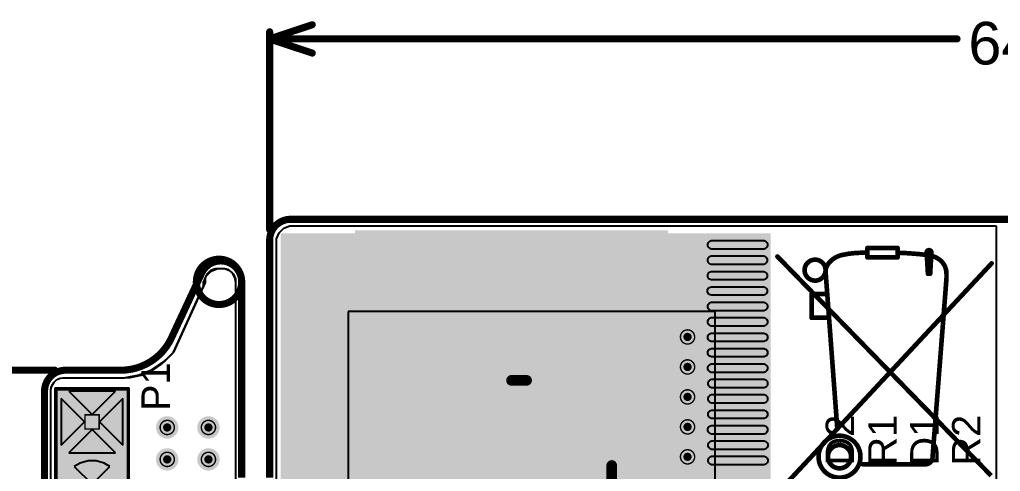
# Model space of a CAD drawing. Header units: millimetres. Extents: x -115 to 124, y -6 to 61.
# Drawn here: x -73.44 to -38.37, y 19.73 to 35.9 of the extents above; entities that cross this region are included whole.
import ezdxf

# ---------------------------------------------------------------- set-up
doc = ezdxf.new("R2010")
doc.units = ezdxf.units.MM
for name, color, linetype in [('BottomLayer', 5, 'Continuous'), ('BottomOverlay', 54, 'Continuous'), ('BottomPaste', 16, 'Continuous'), ('BottomSolder', 6, 'Continuous'), ('DrillDrawing', 1, 'Continuous'), ('Mechanical1', 6, 'Continuous'), ('Mechanical2', 216, 'Continuous'), ('MultiLayer', 9, 'Continuous'), ('PadHoleLayer', 156, 'Continuous'), ('TopLayer', 1, 'Continuous'), ('TopOverlay', 2, 'Continuous'), ('TopSolder', 216, 'Continuous'), ('ViaHoleLayer', 16, 'Continuous')]:
    doc.layers.add(name, color=color, linetype=linetype)
doc.styles.add('Arial', font='', dxfattribs={"height": 0.2})
doc.styles.get('Arial').set_extended_font_data('Arial')

# ---------------------------------------------------------------- blocks, each defined once
blk = doc.blocks.new('18650_CELL_PAD_B_11')
at = {"layer": 'BottomLayer'}
blk.add_hatch(color=5, dxfattribs=at).paths.add_polyline_path([(54.5, 4.25), (54.5, -4.25), (43.5, -4.25), (43.5, 4.25)])
at = {"layer": 'BottomPaste'}
blk.add_hatch(color=16, dxfattribs=at).paths.add_polyline_path([(54.5, 4.25), (54.5, -4.25), (43.5, -4.25), (43.5, 4.25)])
at = {"layer": 'BottomSolder'}
blk.add_hatch(color=6, dxfattribs=at).paths.add_polyline_path([(54.602, 4.352), (54.602, -4.352), (43.398, -4.352), (43.398, 4.352)])
blk = doc.blocks.new('H______CON_13')
at = {"layer": 'BottomLayer'}
blk.add_hatch(color=5, dxfattribs=at).paths.add_polyline_path([(-8.35, 0.85), (-6.65, 0.85), (-6.65, -0.85), (-8.35, -0.85)])
h = blk.add_hatch(color=5, dxfattribs=at)
edge = h.paths.add_edge_path()
edge.add_arc((-5, 0), 0.85, 0, 360)
at = {"layer": 'BottomSolder'}
blk.add_hatch(color=6, dxfattribs=at).paths.add_polyline_path([(-8.452, 0.952), (-6.548, 0.952), (-6.548, -0.952), (-8.452, -0.952)])
h = blk.add_hatch(color=6, dxfattribs=at)
edge = h.paths.add_edge_path()
edge.add_arc((-5, 0), 0.952, 0, 360)
at = {"layer": 'MultiLayer'}
blk.add_hatch(color=9, dxfattribs=at).paths.add_polyline_path([(-8.35, 0.85), (-6.65, 0.85), (-6.65, -0.85), (-8.35, -0.85)])
h = blk.add_hatch(color=9, dxfattribs=at)
edge = h.paths.add_edge_path()
edge.add_arc((-5, 0), 0.85, 0, 360)
at = {"layer": 'PadHoleLayer'}
h = blk.add_hatch(color=156, dxfattribs=at)
edge = h.paths.add_edge_path()
edge.add_arc((-7.5, 0), 0.45, 0, 360)
at = {"layer": 'TopLayer'}
blk.add_hatch(color=1, dxfattribs=at).paths.add_polyline_path([(-8.35, 0.85), (-6.65, 0.85), (-6.65, -0.85), (-8.35, -0.85)])
h = blk.add_hatch(color=1, dxfattribs=at)
edge = h.paths.add_edge_path()
edge.add_arc((-5, 0), 0.85, 0, 360)
at = {"layer": 'TopSolder'}
blk.add_hatch(color=216, dxfattribs=at).paths.add_polyline_path([(-8.452, 0.952), (-6.548, 0.952), (-6.548, -0.952), (-8.452, -0.952)])
h = blk.add_hatch(color=216, dxfattribs=at)
edge = h.paths.add_edge_path()
edge.add_arc((-5, 0), 0.952, 0, 360)
at = {"layer": 'TopOverlay', "const_width": 0.127}
for points in [[(8.687, 1.295), (-8.687, 1.295)], [(-8.687, -1.295), (-8.687, 1.295)], [(8.687, -1.295), (-8.687, -1.295)]]:
    blk.add_lwpolyline(points, dxfattribs=at)
at = {"layer": 'TopOverlay', "const_width": 0.0635}
for points in [[(-8.719, 1.295, 1), (-8.655, 1.295, 1)], [(-8.719, 1.295, 1), (-8.655, 1.295, 1)], [(-8.719, -1.295, 1), (-8.655, -1.295, 1)], [(-8.719, -1.295, 1), (-8.655, -1.295, 1)]]:
    blk.add_lwpolyline(points, format="xyb", close=True, dxfattribs=at)

msp = doc.modelspace()

# ---------------------------------------------------------------- hatches: boundary and pattern name
at = {"layer": 'BottomLayer'}
for points in [[(-64.111, 19.372), (-46.584, 19.372), (-46.584, 28.25), (-64.111, 28.25)], [(-61.35, 17.721), (-50.35, 17.721), (-50.35, 28.25), (-61.35, 28.25)], [(-72.217, 17.823), (-69.534, 17.823), (-69.534, 22.742), (-72.217, 22.742)]]:
    msp.add_hatch(color=5, dxfattribs=at).paths.add_polyline_path(points)
h = msp.add_hatch(color=5, dxfattribs=at)
edge = h.paths.add_edge_path()
edge.add_arc((-49.555, 24.54), 0.3, 0, 360)
h = msp.add_hatch(color=5, dxfattribs=at)
edge = h.paths.add_edge_path()
edge.add_arc((-49.555, 23.467), 0.3, 0, 360)
h = msp.add_hatch(color=5, dxfattribs=at)
edge = h.paths.add_edge_path()
edge.add_arc((-49.555, 22.395), 0.3, 0, 360)
h = msp.add_hatch(color=5, dxfattribs=at)
edge = h.paths.add_edge_path()
edge.add_arc((-68.163, 21.301), 0.3, 0, 360)
h = msp.add_hatch(color=5, dxfattribs=at)
edge = h.paths.add_edge_path()
edge.add_arc((-66.689, 21.301), 0.3, 0, 360)
h = msp.add_hatch(color=5, dxfattribs=at)
edge = h.paths.add_edge_path()
edge.add_arc((-49.555, 21.322), 0.3, 0, 360)
h = msp.add_hatch(color=5, dxfattribs=at)
edge = h.paths.add_edge_path()
edge.add_arc((-68.163, 20.158), 0.3, 0, 360)
h = msp.add_hatch(color=5, dxfattribs=at)
edge = h.paths.add_edge_path()
edge.add_arc((-66.689, 20.158), 0.3, 0, 360)
h = msp.add_hatch(color=5, dxfattribs=at)
edge = h.paths.add_edge_path()
edge.add_arc((-49.555, 20.25), 0.3, 0, 360)
at = {"layer": 'BottomSolder'}
h = msp.add_hatch(color=6, dxfattribs=at)
edge = h.paths.add_edge_path()
edge.add_arc((-49.555, 24.54), 0.402, 0, 360)
h = msp.add_hatch(color=6, dxfattribs=at)
edge = h.paths.add_edge_path()
edge.add_arc((-49.555, 23.467), 0.402, 0, 360)
h = msp.add_hatch(color=6, dxfattribs=at)
edge = h.paths.add_edge_path()
edge.add_arc((-49.555, 22.395), 0.402, 0, 360)
h = msp.add_hatch(color=6, dxfattribs=at)
edge = h.paths.add_edge_path()
edge.add_arc((-68.163, 21.301), 0.402, 0, 360)
h = msp.add_hatch(color=6, dxfattribs=at)
edge = h.paths.add_edge_path()
edge.add_arc((-66.689, 21.301), 0.402, 0, 360)
h = msp.add_hatch(color=6, dxfattribs=at)
edge = h.paths.add_edge_path()
edge.add_arc((-49.555, 21.322), 0.402, 0, 360)
h = msp.add_hatch(color=6, dxfattribs=at)
edge = h.paths.add_edge_path()
edge.add_arc((-68.163, 20.158), 0.402, 0, 360)
h = msp.add_hatch(color=6, dxfattribs=at)
edge = h.paths.add_edge_path()
edge.add_arc((-66.689, 20.158), 0.402, 0, 360)
h = msp.add_hatch(color=6, dxfattribs=at)
edge = h.paths.add_edge_path()
edge.add_arc((-49.555, 20.25), 0.402, 0, 360)
at = {"layer": 'TopLayer'}
for points in [[(-61.35, 17.755), (-49.073, 17.755), (-49.073, 25.095), (-61.35, 25.095)], [(-72.217, 17.823), (-69.534, 17.823), (-69.534, 22.742), (-72.217, 22.742)], [(-61.35, 16.691), (-53.991, 16.691), (-53.991, 21.277), (-61.35, 21.277)]]:
    msp.add_hatch(color=1, dxfattribs=at).paths.add_polyline_path(points)
h = msp.add_hatch(color=1, dxfattribs=at)
edge = h.paths.add_edge_path()
edge.add_arc((-49.555, 24.54), 0.3, 0, 360)
h = msp.add_hatch(color=1, dxfattribs=at)
edge = h.paths.add_edge_path()
edge.add_arc((-49.555, 23.467), 0.3, 0, 360)
h = msp.add_hatch(color=1, dxfattribs=at)
edge = h.paths.add_edge_path()
edge.add_arc((-49.555, 22.395), 0.3, 0, 360)
h = msp.add_hatch(color=1, dxfattribs=at)
edge = h.paths.add_edge_path()
edge.add_arc((-68.163, 21.301), 0.3, 0, 360)
h = msp.add_hatch(color=1, dxfattribs=at)
edge = h.paths.add_edge_path()
edge.add_arc((-66.689, 21.301), 0.3, 0, 360)
h = msp.add_hatch(color=1, dxfattribs=at)
edge = h.paths.add_edge_path()
edge.add_arc((-49.555, 21.322), 0.3, 0, 360)
h = msp.add_hatch(color=1, dxfattribs=at)
edge = h.paths.add_edge_path()
edge.add_arc((-68.163, 20.158), 0.3, 0, 360)
h = msp.add_hatch(color=1, dxfattribs=at)
edge = h.paths.add_edge_path()
edge.add_arc((-66.689, 20.158), 0.3, 0, 360)
h = msp.add_hatch(color=1, dxfattribs=at)
edge = h.paths.add_edge_path()
edge.add_arc((-49.555, 20.25), 0.3, 0, 360)
at = {"layer": 'TopSolder'}
h = msp.add_hatch(color=216, dxfattribs=at)
edge = h.paths.add_edge_path()
edge.add_arc((-49.555, 24.54), 0.402, 0, 360)
h = msp.add_hatch(color=216, dxfattribs=at)
edge = h.paths.add_edge_path()
edge.add_arc((-49.555, 23.467), 0.402, 0, 360)
h = msp.add_hatch(color=216, dxfattribs=at)
edge = h.paths.add_edge_path()
edge.add_arc((-49.555, 22.395), 0.402, 0, 360)
h = msp.add_hatch(color=216, dxfattribs=at)
edge = h.paths.add_edge_path()
edge.add_arc((-68.163, 21.301), 0.402, 0, 360)
h = msp.add_hatch(color=216, dxfattribs=at)
edge = h.paths.add_edge_path()
edge.add_arc((-66.689, 21.301), 0.402, 0, 360)
h = msp.add_hatch(color=216, dxfattribs=at)
edge = h.paths.add_edge_path()
edge.add_arc((-49.555, 21.322), 0.402, 0, 360)
h = msp.add_hatch(color=216, dxfattribs=at)
edge = h.paths.add_edge_path()
edge.add_arc((-68.163, 20.158), 0.402, 0, 360)
h = msp.add_hatch(color=216, dxfattribs=at)
edge = h.paths.add_edge_path()
edge.add_arc((-66.689, 20.158), 0.402, 0, 360)
h = msp.add_hatch(color=216, dxfattribs=at)
edge = h.paths.add_edge_path()
edge.add_arc((-49.555, 20.25), 0.402, 0, 360)
at = {"layer": 'ViaHoleLayer'}
h = msp.add_hatch(color=16, dxfattribs=at)
edge = h.paths.add_edge_path()
edge.add_arc((-49.555, 24.54), 0.15, 0, 360)
h = msp.add_hatch(color=16, dxfattribs=at)
edge = h.paths.add_edge_path()
edge.add_arc((-49.555, 23.467), 0.15, 0, 360)
h = msp.add_hatch(color=16, dxfattribs=at)
edge = h.paths.add_edge_path()
edge.add_arc((-49.555, 22.395), 0.15, 0, 360)
h = msp.add_hatch(color=16, dxfattribs=at)
edge = h.paths.add_edge_path()
edge.add_arc((-68.163, 21.301), 0.15, 0, 360)
h = msp.add_hatch(color=16, dxfattribs=at)
edge = h.paths.add_edge_path()
edge.add_arc((-66.689, 21.301), 0.15, 0, 360)
h = msp.add_hatch(color=16, dxfattribs=at)
edge = h.paths.add_edge_path()
edge.add_arc((-49.555, 21.322), 0.15, 0, 360)
h = msp.add_hatch(color=16, dxfattribs=at)
edge = h.paths.add_edge_path()
edge.add_arc((-49.555, 20.25), 0.15, 0, 360)
h = msp.add_hatch(color=16, dxfattribs=at)
edge = h.paths.add_edge_path()
edge.add_arc((-68.163, 20.158), 0.15, 0, 360)
h = msp.add_hatch(color=16, dxfattribs=at)
edge = h.paths.add_edge_path()
edge.add_arc((-66.689, 20.158), 0.15, 0, 360)

# ---------------------------------------------------------------- linework, layer by layer
at = {"layer": 'BottomLayer'}
for p, q in [((-66.867, 26.483), (-66.77, 26.717)), ((-66.77, 26.717), (-66.592, 26.895)), ((-66.592, 26.895), (-66.358, 26.992)), ((-66.358, 26.992), (-66.232, 26.992)), ((-66.232, 26.992), (-66.232, 26.992)), ((-66.232, 26.992), (-66.111, 26.992)), ((-66.111, 26.992), (-65.933, 26.919)), ((-65.933, 26.919), (-65.798, 26.783)), ((-65.798, 26.783), (-65.724, 26.605)), ((-67.934, 23.995), (-66.867, 26.357)), ((-66.867, 26.357), (-66.867, 26.483)), ((-65.724, 26.605), (-65.724, 26.509)), ((-65.724, 26.509), (-65.724, 19.372)), ((-68.104, 23.824), (-67.934, 23.995)), ((-68.703, 23.38), (-68.289, 23.657)), ((-68.289, 23.657), (-68.104, 23.824)), ((-68.104, 23.824), (-68.104, 23.824)), ((-69.651, 23.093), (-69.163, 23.19)), ((-69.163, 23.19), (-68.703, 23.38)), ((-72.308, 22.737), (-72.269, 22.832)), ((-72.269, 22.832), (-72.212, 22.917)), ((-72.212, 22.917), (-72.176, 22.953)), ((-72.176, 22.953), (-72.146, 22.984)), ((-72.146, 22.984), (-72.074, 23.031)), ((-72.074, 23.031), (-71.996, 23.064)), ((-71.996, 23.064), (-71.912, 23.08)), ((-71.912, 23.08), (-71.869, 23.08)), ((-71.869, 23.08), (-71.869, 23.08)), ((-71.869, 23.08), (-69.9, 23.08)), ((-69.9, 23.08), (-69.651, 23.093)), ((-72.328, 22.637), (-72.308, 22.737)), ((-72.328, 22.586), (-72.328, 22.637)), ((-72.328, 14.927), (-72.328, 22.586)), ((-70.015, 22.603), (-71.684, 22.603)), ((-71.684, 22.603), (-70.85, 21.769)), ((-70.85, 21.769), (-70.015, 22.603)), ((-71.119, 21.499), (-71.954, 22.334)), ((-71.954, 22.334), (-71.954, 20.664)), ((-69.746, 22.334), (-70.58, 21.499)), ((-69.746, 20.664), (-69.746, 22.334)), ((-71.954, 20.664), (-71.119, 21.499)), ((-70.58, 21.499), (-69.746, 20.664)), ((-70.85, 21.23), (-71.684, 20.395)), ((-70.015, 20.395), (-70.85, 21.23)), ((-71.684, 20.395), (-70.015, 20.395)), ((-71.276, 20.028), (-71.487, 19.906)), ((-70.995, 20.103), (-71.276, 20.028)), ((-70.705, 20.103), (-70.995, 20.103)), ((-70.424, 20.028), (-70.705, 20.103)), ((-70.213, 19.906), (-70.424, 20.028)), ((-71.487, 19.906), (-70.85, 19.269)), ((-70.85, 19.269), (-70.213, 19.906))]:
    msp.add_line(p, q, dxfattribs=at)
at = {"layer": 'BottomLayer', "const_width": 0.381}
for points in [[(-55.85, 22.986), (-55.311, 22.986)], [(-52.266, 19.402), (-52.266, 19.941)]]:
    msp.add_lwpolyline(points, dxfattribs=at)
at = {"layer": 'BottomLayer', "const_width": 0.191}
for points in [[(-55.945, 22.986, 1), (-55.755, 22.986, 1)], [(-55.406, 22.986, 1), (-55.216, 22.986, 1)], [(-52.361, 19.941, 1), (-52.171, 19.941, 1)]]:
    msp.add_lwpolyline(points, format="xyb", close=True, dxfattribs=at)
at = {"layer": 'BottomOverlay', "const_width": 0.166}
for points in [[(-43.122, 27.72), (-42.041, 27.72)], [(-43.122, 27.388), (-43.122, 27.72)], [(-42.041, 27.554), (-42.041, 27.72)], [(-46.341, 27.419), (-38.695, 19.574)], [(-43.288, 27.554), (-43.205, 27.554)], [(-43.122, 27.388), (-42.041, 27.388)], [(-42.041, 27.388), (-42.041, 27.554)], [(-41.001, 27.554), (-40.959, 26.805)], [(-40.876, 26.805), (-40.835, 27.554)], [(-46.32, 18.977), (-38.678, 27.174)], [(-44.619, 26.889), (-44.203, 21.316)], [(-40.959, 26.805), (-40.876, 26.805)], [(-40.793, 20.234), (-40.294, 26.639)], [(-40.294, 26.639), (-40.294, 26.805)], [(-45.118, 25.225), (-45.118, 26.078)], [(-45.118, 26.078), (-44.64, 26.078)], [(-45.118, 25.225), (-44.598, 25.225)], [(-43.288, 19.985), (-41.043, 19.985)]]:
    msp.add_lwpolyline(points, dxfattribs=at)
at = {"layer": 'BottomOverlay'}
for points, const_width in [([(-43.164, 27.72, 1), (-43.08, 27.72, 1)], 0.0832), ([(-43.164, 27.72, 1), (-43.08, 27.72, 1)], 0.0832), ([(-43.184, 27.72, 1), (-43.143, 27.72, 1)], 0.0416), ([(-43.143, 27.762, 1), (-43.101, 27.762, 1)], 0.0416), ([(-43.143, 27.679, 1), (-43.101, 27.679, 1)], 0.0416), ([(-43.101, 27.72, 1), (-43.06, 27.72, 1)], 0.0416), ([(-42.082, 27.72, 1), (-41.999, 27.72, 1)], 0.0832), ([(-42.082, 27.72, 1), (-41.999, 27.72, 1)], 0.0832), ([(-42.103, 27.72, 1), (-42.061, 27.72, 1)], 0.0416), ([(-42.061, 27.762, 1), (-42.02, 27.762, 1)], 0.0416), ([(-42.061, 27.679, 1), (-42.02, 27.679, 1)], 0.0416), ([(-42.02, 27.72, 1), (-41.978, 27.72, 1)], 0.0416), ([(-46.382, 27.419, 1), (-46.299, 27.419, 1)], 0.0832), ([(-45.035, 27.305, 1), (-44.952, 27.305, 1)], 0.0832), ([(-45.035, 27.305, 1), (-44.952, 27.305, 1)], 0.0832), ([(-44.079, 27.471, 1), (-43.995, 27.471, 1)], 0.0832), ([(-44.079, 27.471, 1), (-43.995, 27.471, 1)], 0.0832), ([(-44.067, 27.511, 1), (-44.025, 27.511, 1)], 0.0416), ([(-44.067, 27.511, 1), (-44.025, 27.511, 1)], 0.0416), ([(-44.049, 27.43, 1), (-44.007, 27.43, 1)], 0.0416), ([(-44.049, 27.43, 1), (-44.007, 27.43, 1)], 0.0416), ([(-43.33, 27.554, 1), (-43.247, 27.554, 1)], 0.0832), ([(-43.33, 27.554, 1), (-43.247, 27.554, 1)], 0.0832), ([(-43.309, 27.596, 1), (-43.268, 27.596, 1)], 0.0416), ([(-43.309, 27.596, 1), (-43.268, 27.596, 1)], 0.0416), ([(-43.309, 27.512, 1), (-43.268, 27.512, 1)], 0.0416), ([(-43.309, 27.512, 1), (-43.268, 27.512, 1)], 0.0416), ([(-43.247, 27.554, 1), (-43.164, 27.554, 1)], 0.0832), ([(-43.226, 27.596, 1), (-43.184, 27.596, 1)], 0.0416), ([(-43.226, 27.512, 1), (-43.184, 27.512, 1)], 0.0416), ([(-43.164, 27.388, 1), (-43.08, 27.388, 1)], 0.0832), ([(-43.164, 27.388, 1), (-43.08, 27.388, 1)], 0.0832), ([(-43.184, 27.388, 1), (-43.143, 27.388, 1)], 0.0416), ([(-43.143, 27.429, 1), (-43.101, 27.429, 1)], 0.0416), ([(-43.143, 27.346, 1), (-43.101, 27.346, 1)], 0.0416), ([(-43.101, 27.388, 1), (-43.06, 27.388, 1)], 0.0416), ([(-42.082, 27.554, 1), (-41.999, 27.554, 1)], 0.0832), ([(-42.082, 27.554, 1), (-41.999, 27.554, 1)], 0.0832), ([(-42.082, 27.554, 1), (-41.999, 27.554, 1)], 0.0832), ([(-42.103, 27.554, 1), (-42.061, 27.554, 1)], 0.0416), ([(-42.103, 27.554, 1), (-42.061, 27.554, 1)], 0.0416), ([(-42.082, 27.388, 1), (-41.999, 27.388, 1)], 0.0832), ([(-42.082, 27.388, 1), (-41.999, 27.388, 1)], 0.0832), ([(-42.103, 27.388, 1), (-42.061, 27.388, 1)], 0.0416), ([(-42.063, 27.512, 1), (-42.021, 27.512, 1)], 0.0416), ([(-42.061, 27.429, 1), (-42.02, 27.429, 1)], 0.0416), ([(-42.061, 27.346, 1), (-42.02, 27.346, 1)], 0.0416), ([(-42.06, 27.596, 1), (-42.018, 27.596, 1)], 0.0416), ([(-42.02, 27.554, 1), (-41.978, 27.554, 1)], 0.0416), ([(-42.02, 27.554, 1), (-41.978, 27.554, 1)], 0.0416), ([(-42.02, 27.388, 1), (-41.978, 27.388, 1)], 0.0416), ([(-41.043, 27.554, 1), (-40.959, 27.554, 1)], 0.0832), ([(-41.043, 27.554, 1), (-40.959, 27.554, 1)], 0.0832), ([(-41.063, 27.552, 1), (-41.022, 27.552, 1)], 0.0416), ([(-41.063, 27.549, 1), (-41.021, 27.549, 1)], 0.0416), ([(-41.001, 27.471, 1), (-40.918, 27.471, 1)], 0.0832), ([(-41.001, 27.471, 1), (-40.918, 27.471, 1)], 0.0832), ([(-40.985, 27.43, 1), (-40.943, 27.43, 1)], 0.0416), ([(-40.985, 27.43, 1), (-40.943, 27.43, 1)], 0.0416), ([(-40.98, 27.559, 1), (-40.939, 27.559, 1)], 0.0416), ([(-40.98, 27.556, 1), (-40.939, 27.556, 1)], 0.0416), ([(-40.975, 27.512, 1), (-40.934, 27.512, 1)], 0.0416), ([(-40.975, 27.512, 1), (-40.934, 27.512, 1)], 0.0416), ([(-40.876, 27.554, 1), (-40.793, 27.554, 1)], 0.0832), ([(-40.876, 27.554, 1), (-40.793, 27.554, 1)], 0.0832), ([(-40.897, 27.559, 1), (-40.855, 27.559, 1)], 0.0416), ([(-40.897, 27.556, 1), (-40.855, 27.556, 1)], 0.0416), ([(-40.814, 27.552, 1), (-40.772, 27.552, 1)], 0.0416), ([(-40.814, 27.549, 1), (-40.773, 27.549, 1)], 0.0416), ([(-40.585, 27.305, 1), (-40.502, 27.305, 1)], 0.0832), ([(-40.585, 27.305, 1), (-40.502, 27.305, 1)], 0.0832), ([(-40.539, 27.338, 1), (-40.498, 27.338, 1)], 0.0416), ([(-40.539, 27.338, 1), (-40.498, 27.338, 1)], 0.0416), ([(-44.578, 27.138, 1), (-44.494, 27.138, 1)], 0.0832), ([(-44.578, 27.138, 1), (-44.494, 27.138, 1)], 0.0832), ([(-44.591, 27.162, 1), (-44.549, 27.162, 1)], 0.0416), ([(-44.591, 27.162, 1), (-44.549, 27.162, 1)], 0.0416), ([(-44.523, 27.114, 1), (-44.481, 27.114, 1)], 0.0416), ([(-44.523, 27.114, 1), (-44.481, 27.114, 1)], 0.0416), ([(-40.589, 27.271, 1), (-40.548, 27.271, 1)], 0.0416), ([(-40.589, 27.271, 1), (-40.548, 27.271, 1)], 0.0416), ([(-38.72, 27.174, 1), (-38.637, 27.174, 1)], 0.0832), ([(-44.661, 26.889, 1), (-44.578, 26.889, 1)], 0.0832), ([(-44.661, 26.889, 1), (-44.578, 26.889, 1)], 0.0832), ([(-44.682, 26.89, 1), (-44.64, 26.89, 1)], 0.0416), ([(-44.682, 26.886, 1), (-44.64, 26.886, 1)], 0.0416), ([(-44.599, 26.892, 1), (-44.557, 26.892, 1)], 0.0416), ([(-44.598, 26.888, 1), (-44.557, 26.888, 1)], 0.0416), ([(-41.001, 26.805, 1), (-40.918, 26.805, 1)], 0.0832), ([(-41.001, 26.805, 1), (-40.918, 26.805, 1)], 0.0832), ([(-41.022, 26.803, 1), (-40.98, 26.803, 1)], 0.0416), ([(-40.98, 26.847, 1), (-40.939, 26.847, 1)], 0.0416), ([(-40.98, 26.764, 1), (-40.939, 26.764, 1)], 0.0416), ([(-40.918, 26.805, 1), (-40.835, 26.805, 1)], 0.0832), ([(-40.918, 26.805, 1), (-40.835, 26.805, 1)], 0.0832), ([(-40.938, 26.808, 1), (-40.897, 26.808, 1)], 0.0416), ([(-40.939, 26.808, 1), (-40.897, 26.808, 1)], 0.0416), ([(-40.897, 26.847, 1), (-40.855, 26.847, 1)], 0.0416), ([(-40.897, 26.764, 1), (-40.855, 26.764, 1)], 0.0416), ([(-40.855, 26.803, 1), (-40.814, 26.803, 1)], 0.0416), ([(-40.336, 26.805, 1), (-40.252, 26.805, 1)], 0.0832), ([(-40.336, 26.805, 1), (-40.252, 26.805, 1)], 0.0832), ([(-40.356, 26.805, 1), (-40.315, 26.805, 1)], 0.0416), ([(-40.356, 26.805, 1), (-40.315, 26.805, 1)], 0.0416), ([(-40.336, 26.639, 1), (-40.252, 26.639, 1)], 0.0832), ([(-40.336, 26.639, 1), (-40.252, 26.639, 1)], 0.0832), ([(-40.356, 26.642, 1), (-40.315, 26.642, 1)], 0.0416), ([(-40.356, 26.639, 1), (-40.315, 26.639, 1)], 0.0416), ([(-40.273, 26.805, 1), (-40.232, 26.805, 1)], 0.0416), ([(-40.273, 26.805, 1), (-40.232, 26.805, 1)], 0.0416), ([(-40.273, 26.639, 1), (-40.232, 26.639, 1)], 0.0416), ([(-40.273, 26.636, 1), (-40.232, 26.636, 1)], 0.0416), ([(-45.035, 26.556, 1), (-44.952, 26.556, 1)], 0.0832), ([(-45.035, 26.556, 1), (-44.952, 26.556, 1)], 0.0832), ([(-45.16, 26.078, 1), (-45.077, 26.078, 1)], 0.0832), ([(-45.16, 26.078, 1), (-45.077, 26.078, 1)], 0.0832), ([(-45.181, 26.078, 1), (-45.139, 26.078, 1)], 0.0416), ([(-45.139, 26.119, 1), (-45.097, 26.119, 1)], 0.0416), ([(-45.139, 26.036, 1), (-45.097, 26.036, 1)], 0.0416), ([(-45.097, 26.078, 1), (-45.056, 26.078, 1)], 0.0416), ([(-44.682, 26.078, 1), (-44.598, 26.078, 1)], 0.0832), ([(-44.661, 26.119, 1), (-44.619, 26.119, 1)], 0.0416), ([(-44.661, 26.036, 1), (-44.619, 26.036, 1)], 0.0416), ([(-45.16, 25.225, 1), (-45.077, 25.225, 1)], 0.0832), ([(-45.16, 25.225, 1), (-45.077, 25.225, 1)], 0.0832), ([(-45.181, 25.225, 1), (-45.139, 25.225, 1)], 0.0416), ([(-45.139, 25.267, 1), (-45.097, 25.267, 1)], 0.0416), ([(-45.097, 25.225, 1), (-45.056, 25.225, 1)], 0.0416), ([(-44.64, 25.225, 1), (-44.557, 25.225, 1)], 0.0832), ([(-44.619, 25.267, 1), (-44.578, 25.267, 1)], 0.0416), ([(-45.139, 25.183, 1), (-45.097, 25.183, 1)], 0.0416), ([(-44.619, 25.183, 1), (-44.578, 25.183, 1)], 0.0416), ([(-44.245, 21.316, 1), (-44.162, 21.316, 1)], 0.0832), ([(-44.266, 21.313, 1), (-44.224, 21.313, 1)], 0.0416), ([(-44.183, 21.319, 1), (-44.141, 21.319, 1)], 0.0416), ([(-44.162, 21.005, 1), (-44.079, 21.005, 1)], 0.0832), ([(-44.162, 21.005, 1), (-44.079, 21.005, 1)], 0.0832), ([(-44.162, 20.671, 1), (-44.079, 20.671, 1)], 0.0832), ([(-44.162, 20.671, 1), (-44.079, 20.671, 1)], 0.0832), ([(-43.33, 19.985, 1), (-43.247, 19.985, 1)], 0.0832), ([(-43.309, 20.026, 1), (-43.268, 20.026, 1)], 0.0416), ([(-41.084, 19.985, 1), (-41.001, 19.985, 1)], 0.0832), ([(-41.084, 19.985, 1), (-41.001, 19.985, 1)], 0.0832), ([(-41.063, 20.026, 1), (-41.022, 20.026, 1)], 0.0416), ([(-41.063, 20.026, 1), (-41.022, 20.026, 1)], 0.0416), ([(-40.835, 20.234, 1), (-40.751, 20.234, 1)], 0.0832), ([(-40.835, 20.234, 1), (-40.751, 20.234, 1)], 0.0832), ([(-40.855, 20.238, 1), (-40.814, 20.238, 1)], 0.0416), ([(-40.855, 20.234, 1), (-40.814, 20.234, 1)], 0.0416), ([(-40.772, 20.234, 1), (-40.731, 20.234, 1)], 0.0416), ([(-40.772, 20.231, 1), (-40.731, 20.231, 1)], 0.0416), ([(-44.162, 19.839, 1), (-44.079, 19.839, 1)], 0.0832), ([(-44.162, 19.839, 1), (-44.079, 19.839, 1)], 0.0832), ([(-43.309, 19.943, 1), (-43.268, 19.943, 1)], 0.0416), ([(-41.063, 19.943, 1), (-41.022, 19.943, 1)], 0.0416), ([(-41.063, 19.943, 1), (-41.022, 19.943, 1)], 0.0416)]:
    msp.add_lwpolyline(points, format="xyb", close=True, dxfattribs=dict(at, const_width=const_width))
for points, const_width in [([(-43.164, 27.72, -1), (-43.08, 27.72)], 0.0832), ([(-43.122, 27.679, -1), (-43.122, 27.762)], 0.0832), ([(-42.082, 27.72, -1), (-41.999, 27.72)], 0.0832), ([(-42.041, 27.762, -1), (-42.041, 27.679)], 0.0832), ([(-41.001, 27.554, -1.1167), (-40.835, 27.554)], 0.166), ([(-44.994, 26.556, -1), (-44.994, 27.305)], 0.166), ([(-44.994, 27.305, -1), (-44.994, 26.556)], 0.166), ([(-44.536, 27.138, -0.1854), (-44.037, 27.471)], 0.166), ([(-44.037, 27.471, -0.0554), (-43.288, 27.554)], 0.166), ([(-44.028, 27.43, -1), (-44.046, 27.511)], 0.0832), ([(-44.046, 27.511, -1), (-44.028, 27.43)], 0.0832), ([(-43.288, 27.512, -1), (-43.288, 27.596)], 0.0832), ([(-43.288, 27.596, -1), (-43.288, 27.512)], 0.0832), ([(-43.205, 27.596, -1), (-43.205, 27.512)], 0.0832), ([(-43.122, 27.346, -1), (-43.122, 27.429)], 0.0832), ([(-43.08, 27.388, -1), (-43.164, 27.388)], 0.0832), ([(-42.042, 27.512, -1), (-42.039, 27.596)], 0.0832), ([(-42.082, 27.554, -1), (-41.999, 27.554)], 0.0832), ([(-42.041, 27.554, -0.0204), (-40.959, 27.471)], 0.166), ([(-41.999, 27.554, -1), (-42.082, 27.554)], 0.0832), ([(-41.999, 27.388, -1), (-42.082, 27.388)], 0.0832), ([(-42.041, 27.429, -1), (-42.041, 27.346)], 0.0832), ([(-41.042, 27.552, -1), (-40.959, 27.556)], 0.0832), ([(-40.96, 27.559, -1), (-41.042, 27.549)], 0.0832), ([(-40.964, 27.43, -1), (-40.954, 27.512)], 0.0832), ([(-40.959, 27.471, -0.1323), (-40.543, 27.305)], 0.166), ([(-40.954, 27.512, -1), (-40.964, 27.43)], 0.0832), ([(-40.876, 27.556, -1), (-40.793, 27.552)], 0.0832), ([(-40.793, 27.549, -1), (-40.876, 27.559)], 0.0832), ([(-40.568, 27.271, -1), (-40.518, 27.338)], 0.0832), ([(-40.543, 27.305, -0.236), (-40.294, 26.805)], 0.166), ([(-40.518, 27.338, -1), (-40.568, 27.271)], 0.0832), ([(-44.619, 26.889, -0.1483), (-44.536, 27.138)], 0.166), ([(-44.502, 27.114, -1), (-44.57, 27.162)], 0.0832), ([(-44.57, 27.162, -1), (-44.502, 27.114)], 0.0832), ([(-44.661, 26.886, -1), (-44.578, 26.892)], 0.0832), ([(-44.578, 26.888, -1), (-44.661, 26.89)], 0.0832), ([(-40.959, 26.764, -1), (-40.959, 26.847)], 0.0832), ([(-40.918, 26.808, -1), (-41.001, 26.803)], 0.0832), ([(-40.835, 26.803, -1), (-40.918, 26.808)], 0.0832), ([(-40.876, 26.847, -1), (-40.876, 26.764)], 0.0832), ([(-40.336, 26.805, -1), (-40.252, 26.805)], 0.0832), ([(-40.252, 26.805, -1), (-40.336, 26.805)], 0.0832), ([(-40.335, 26.642, -1), (-40.252, 26.636)], 0.0832), ([(-40.252, 26.639, -1), (-40.336, 26.639)], 0.0832), ([(-45.16, 26.078, -1), (-45.077, 26.078)], 0.0832), ([(-45.118, 26.036, -1), (-45.118, 26.119)], 0.0832), ([(-44.64, 26.119, -1), (-44.64, 26.036)], 0.0832), ([(-45.118, 25.183, -1), (-45.118, 25.267)], 0.0832), ([(-45.077, 25.225, -1), (-45.16, 25.225)], 0.0832), ([(-44.598, 25.267, -1), (-44.598, 25.183)], 0.0832), ([(-44.12, 19.505, -1), (-44.12, 21.005)], 0.166), ([(-44.162, 21.319, -1), (-44.245, 21.313)], 0.0832), ([(-44.12, 21.005, -1), (-44.12, 19.505)], 0.166), ([(-44.12, 19.839, -1), (-44.12, 20.671)], 0.166), ([(-44.12, 20.671, -1), (-44.12, 19.839)], 0.166), ([(-43.288, 19.943, -1), (-43.288, 20.026)], 0.0832), ([(-40.793, 20.234, -0.4141), (-41.043, 19.985)], 0.166), ([(-41.043, 19.943, -1), (-41.043, 20.026)], 0.0832), ([(-41.043, 20.026, -1), (-41.043, 19.943)], 0.0832), ([(-40.835, 20.234, -1), (-40.751, 20.234)], 0.0832), ([(-40.752, 20.231, -1), (-40.835, 20.238)], 0.0832)]:
    msp.add_lwpolyline(points, format="xyb", dxfattribs=dict(at, const_width=const_width))
at = {"layer": 'BottomSolder'}
for p, q in [((-48.828, 27.867), (-48.805, 27.923)), ((-48.828, 27.837), (-48.828, 27.867)), ((-48.828, 27.806), (-48.828, 27.837)), ((-48.805, 27.75), (-48.828, 27.806)), ((-48.805, 27.923), (-48.762, 27.966)), ((-48.762, 27.707), (-48.805, 27.75)), ((-48.762, 27.966), (-48.706, 27.989)), ((-48.706, 27.989), (-46.82, 27.989)), ((-46.82, 27.989), (-46.764, 27.966)), ((-46.764, 27.966), (-46.721, 27.923)), ((-46.721, 27.75), (-46.764, 27.707)), ((-46.721, 27.923), (-46.698, 27.867)), ((-46.698, 27.806), (-46.721, 27.75)), ((-46.698, 27.867), (-46.698, 27.837)), ((-46.698, 27.837), (-46.698, 27.806)), ((-48.835, 27.316), (-48.812, 27.372)), ((-48.812, 27.372), (-48.769, 27.414)), ((-48.769, 27.414), (-48.713, 27.438)), ((-48.706, 27.684), (-48.762, 27.707)), ((-48.713, 27.438), (-46.827, 27.438)), ((-46.82, 27.684), (-48.706, 27.684)), ((-46.827, 27.438), (-46.771, 27.414)), ((-46.764, 27.707), (-46.82, 27.684)), ((-46.771, 27.414), (-46.728, 27.372)), ((-46.728, 27.372), (-46.705, 27.316)), ((-48.835, 27.285), (-48.835, 27.316)), ((-48.835, 27.255), (-48.835, 27.285)), ((-48.812, 27.199), (-48.835, 27.255)), ((-48.769, 27.156), (-48.812, 27.199)), ((-48.713, 27.133), (-48.769, 27.156)), ((-46.827, 27.133), (-48.713, 27.133)), ((-46.771, 27.156), (-46.827, 27.133)), ((-46.728, 27.199), (-46.771, 27.156)), ((-46.705, 27.255), (-46.728, 27.199)), ((-46.705, 27.316), (-46.705, 27.285)), ((-46.705, 27.285), (-46.705, 27.255)), ((-48.835, 26.764), (-48.812, 26.82)), ((-48.835, 26.734), (-48.835, 26.764)), ((-48.835, 26.704), (-48.835, 26.734)), ((-48.812, 26.647), (-48.835, 26.704)), ((-48.812, 26.82), (-48.769, 26.863)), ((-48.769, 26.863), (-48.713, 26.886)), ((-48.713, 26.886), (-46.827, 26.886)), ((-46.827, 26.886), (-46.771, 26.863)), ((-46.771, 26.863), (-46.728, 26.82)), ((-46.728, 26.82), (-46.705, 26.764)), ((-46.705, 26.704), (-46.728, 26.647)), ((-46.705, 26.764), (-46.705, 26.734)), ((-46.705, 26.734), (-46.705, 26.704)), ((-48.813, 26.269), (-48.77, 26.312)), ((-48.769, 26.605), (-48.812, 26.647)), ((-48.77, 26.312), (-48.714, 26.335)), ((-48.713, 26.581), (-48.769, 26.605)), ((-48.714, 26.335), (-46.828, 26.335)), ((-46.827, 26.581), (-48.713, 26.581)), ((-46.828, 26.335), (-46.772, 26.312)), ((-46.771, 26.605), (-46.827, 26.581)), ((-46.772, 26.312), (-46.729, 26.269)), ((-46.728, 26.647), (-46.771, 26.605)), ((-48.837, 26.213), (-48.813, 26.269)), ((-48.837, 26.182), (-48.837, 26.213)), ((-48.837, 26.152), (-48.837, 26.182)), ((-48.813, 26.096), (-48.837, 26.152)), ((-48.77, 26.053), (-48.813, 26.096)), ((-48.714, 26.03), (-48.77, 26.053)), ((-46.828, 26.03), (-48.714, 26.03)), ((-46.772, 26.053), (-46.828, 26.03)), ((-46.729, 26.096), (-46.772, 26.053)), ((-46.729, 26.269), (-46.706, 26.213)), ((-46.706, 26.152), (-46.729, 26.096)), ((-46.706, 26.213), (-46.706, 26.182)), ((-46.706, 26.182), (-46.706, 26.152)), ((-48.83, 25.661), (-48.807, 25.717)), ((-48.83, 25.631), (-48.83, 25.661)), ((-48.83, 25.601), (-48.83, 25.631)), ((-48.807, 25.717), (-48.764, 25.76)), ((-48.764, 25.76), (-48.708, 25.783)), ((-48.708, 25.783), (-46.822, 25.783)), ((-46.822, 25.783), (-46.766, 25.76)), ((-46.766, 25.76), (-46.723, 25.717)), ((-46.723, 25.717), (-46.7, 25.661)), ((-46.7, 25.661), (-46.7, 25.631)), ((-46.7, 25.631), (-46.7, 25.601)), ((-48.807, 25.545), (-48.83, 25.601)), ((-48.764, 25.502), (-48.807, 25.545)), ((-48.708, 25.479), (-48.764, 25.502)), ((-46.822, 25.479), (-48.708, 25.479)), ((-46.766, 25.502), (-46.822, 25.479)), ((-46.723, 25.545), (-46.766, 25.502)), ((-46.7, 25.601), (-46.723, 25.545)), ((-48.83, 25.11), (-48.807, 25.166)), ((-48.83, 25.08), (-48.83, 25.11)), ((-48.83, 25.049), (-48.83, 25.08)), ((-48.807, 24.993), (-48.83, 25.049)), ((-48.807, 25.166), (-48.764, 25.209)), ((-48.764, 24.95), (-48.807, 24.993)), ((-48.764, 25.209), (-48.708, 25.232)), ((-48.708, 24.927), (-48.764, 24.95)), ((-48.708, 25.232), (-46.822, 25.232)), ((-46.822, 24.927), (-48.708, 24.927)), ((-46.822, 25.232), (-46.766, 25.209)), ((-46.766, 24.95), (-46.822, 24.927)), ((-46.766, 25.209), (-46.723, 25.166)), ((-46.723, 24.993), (-46.766, 24.95)), ((-46.723, 25.166), (-46.7, 25.11)), ((-46.7, 25.049), (-46.723, 24.993)), ((-46.7, 25.11), (-46.7, 25.08)), ((-46.7, 25.08), (-46.7, 25.049)), ((-48.832, 24.558), (-48.809, 24.614)), ((-48.832, 24.528), (-48.832, 24.558)), ((-48.809, 24.614), (-48.766, 24.657)), ((-48.766, 24.657), (-48.71, 24.681)), ((-48.71, 24.681), (-46.823, 24.681)), ((-46.823, 24.681), (-46.767, 24.657)), ((-46.767, 24.657), (-46.725, 24.614)), ((-46.725, 24.614), (-46.701, 24.558)), ((-46.701, 24.558), (-46.701, 24.528)), ((-48.832, 24.498), (-48.832, 24.528)), ((-48.809, 24.442), (-48.832, 24.498)), ((-48.766, 24.399), (-48.809, 24.442)), ((-48.71, 24.376), (-48.766, 24.399)), ((-46.823, 24.376), (-48.71, 24.376)), ((-46.767, 24.399), (-46.823, 24.376)), ((-46.725, 24.442), (-46.767, 24.399)), ((-46.701, 24.498), (-46.725, 24.442)), ((-46.701, 24.528), (-46.701, 24.498)), ((-48.825, 24.007), (-48.802, 24.063)), ((-48.825, 23.977), (-48.825, 24.007)), ((-48.825, 23.946), (-48.825, 23.977)), ((-48.802, 23.89), (-48.825, 23.946)), ((-48.802, 24.063), (-48.759, 24.106)), ((-48.759, 23.848), (-48.802, 23.89)), ((-48.759, 24.106), (-48.703, 24.129)), ((-48.703, 24.129), (-46.817, 24.129)), ((-46.817, 24.129), (-46.761, 24.106)), ((-46.761, 24.106), (-46.718, 24.063)), ((-46.718, 23.89), (-46.761, 23.848)), ((-46.718, 24.063), (-46.695, 24.007)), ((-46.695, 23.946), (-46.718, 23.89)), ((-46.695, 24.007), (-46.695, 23.977)), ((-46.695, 23.977), (-46.695, 23.946)), ((-48.827, 23.456), (-48.804, 23.512)), ((-48.804, 23.512), (-48.761, 23.555)), ((-48.761, 23.555), (-48.705, 23.578)), ((-48.703, 23.824), (-48.759, 23.848)), ((-48.705, 23.578), (-46.819, 23.578)), ((-46.817, 23.824), (-48.703, 23.824)), ((-46.819, 23.578), (-46.763, 23.555)), ((-46.761, 23.848), (-46.817, 23.824)), ((-46.763, 23.555), (-46.72, 23.512)), ((-46.72, 23.512), (-46.697, 23.456)), ((-48.827, 23.425), (-48.827, 23.456)), ((-48.827, 23.395), (-48.827, 23.425)), ((-48.804, 23.339), (-48.827, 23.395)), ((-48.761, 23.296), (-48.804, 23.339)), ((-48.705, 23.273), (-48.761, 23.296)), ((-46.819, 23.273), (-48.705, 23.273)), ((-46.763, 23.296), (-46.819, 23.273)), ((-46.72, 23.339), (-46.763, 23.296)), ((-46.697, 23.395), (-46.72, 23.339)), ((-46.697, 23.456), (-46.697, 23.425)), ((-46.697, 23.425), (-46.697, 23.395)), ((-48.82, 22.904), (-48.797, 22.96)), ((-48.82, 22.874), (-48.82, 22.904)), ((-48.82, 22.844), (-48.82, 22.874)), ((-48.797, 22.788), (-48.82, 22.844)), ((-48.797, 22.96), (-48.754, 23.003)), ((-48.754, 23.003), (-48.698, 23.026)), ((-48.698, 23.026), (-46.812, 23.026)), ((-46.812, 23.026), (-46.756, 23.003)), ((-46.756, 23.003), (-46.713, 22.96)), ((-46.713, 22.96), (-46.69, 22.904)), ((-46.69, 22.844), (-46.713, 22.788)), ((-46.69, 22.904), (-46.69, 22.874)), ((-46.69, 22.874), (-46.69, 22.844)), ((-48.754, 22.745), (-48.797, 22.788)), ((-48.797, 22.409), (-48.754, 22.452)), ((-48.698, 22.721), (-48.754, 22.745)), ((-48.754, 22.452), (-48.698, 22.475)), ((-46.812, 22.721), (-48.698, 22.721)), ((-48.698, 22.475), (-46.812, 22.475)), ((-46.756, 22.745), (-46.812, 22.721)), ((-46.812, 22.475), (-46.756, 22.452)), ((-46.713, 22.788), (-46.756, 22.745)), ((-46.756, 22.452), (-46.713, 22.409)), ((-48.82, 22.353), (-48.797, 22.409)), ((-48.82, 22.322), (-48.82, 22.353)), ((-48.82, 22.292), (-48.82, 22.322)), ((-48.797, 22.236), (-48.82, 22.292)), ((-48.754, 22.193), (-48.797, 22.236)), ((-48.698, 22.17), (-48.754, 22.193)), ((-46.812, 22.17), (-48.698, 22.17)), ((-46.756, 22.193), (-46.812, 22.17)), ((-46.713, 22.236), (-46.756, 22.193)), ((-46.713, 22.409), (-46.69, 22.353)), ((-46.69, 22.292), (-46.713, 22.236)), ((-46.69, 22.353), (-46.69, 22.322)), ((-46.69, 22.322), (-46.69, 22.292)), ((-48.822, 21.801), (-48.799, 21.857)), ((-48.822, 21.771), (-48.822, 21.801)), ((-48.822, 21.741), (-48.822, 21.771)), ((-48.799, 21.857), (-48.756, 21.9)), ((-48.756, 21.9), (-48.7, 21.923)), ((-48.7, 21.923), (-46.814, 21.923)), ((-46.814, 21.923), (-46.758, 21.9)), ((-46.758, 21.9), (-46.715, 21.857)), ((-46.715, 21.857), (-46.692, 21.801)), ((-46.692, 21.801), (-46.692, 21.771)), ((-46.692, 21.771), (-46.692, 21.741)), ((-48.799, 21.685), (-48.822, 21.741)), ((-48.756, 21.642), (-48.799, 21.685)), ((-48.7, 21.619), (-48.756, 21.642)), ((-46.814, 21.619), (-48.7, 21.619)), ((-46.758, 21.642), (-46.814, 21.619)), ((-46.715, 21.685), (-46.758, 21.642)), ((-46.692, 21.741), (-46.715, 21.685)), ((-48.824, 21.25), (-48.8, 21.306)), ((-48.824, 21.22), (-48.824, 21.25)), ((-48.824, 21.189), (-48.824, 21.22)), ((-48.8, 21.133), (-48.824, 21.189)), ((-48.8, 21.306), (-48.758, 21.349)), ((-48.758, 21.09), (-48.8, 21.133)), ((-48.758, 21.349), (-48.702, 21.372)), ((-48.702, 21.067), (-48.758, 21.09)), ((-48.702, 21.372), (-46.815, 21.372)), ((-46.815, 21.067), (-48.702, 21.067)), ((-46.815, 21.372), (-46.759, 21.349)), ((-46.759, 21.09), (-46.815, 21.067)), ((-46.759, 21.349), (-46.716, 21.306)), ((-46.716, 21.133), (-46.759, 21.09)), ((-46.716, 21.306), (-46.693, 21.25)), ((-46.693, 21.189), (-46.716, 21.133)), ((-46.693, 21.25), (-46.693, 21.22)), ((-46.693, 21.22), (-46.693, 21.189)), ((-48.817, 20.699), (-48.794, 20.755)), ((-48.817, 20.668), (-48.817, 20.699)), ((-48.794, 20.755), (-48.751, 20.797)), ((-48.751, 20.797), (-48.695, 20.821)), ((-48.695, 20.821), (-46.809, 20.821)), ((-46.809, 20.821), (-46.753, 20.797)), ((-46.753, 20.797), (-46.71, 20.755)), ((-46.71, 20.755), (-46.687, 20.699)), ((-46.687, 20.699), (-46.687, 20.668)), ((-48.817, 20.638), (-48.817, 20.668)), ((-48.794, 20.582), (-48.817, 20.638)), ((-48.751, 20.539), (-48.794, 20.582)), ((-48.695, 20.516), (-48.751, 20.539)), ((-46.809, 20.516), (-48.695, 20.516)), ((-46.753, 20.539), (-46.809, 20.516)), ((-46.71, 20.582), (-46.753, 20.539)), ((-46.687, 20.638), (-46.71, 20.582)), ((-46.687, 20.668), (-46.687, 20.638)), ((-48.817, 20.147), (-48.794, 20.203)), ((-48.817, 20.117), (-48.817, 20.147)), ((-48.817, 20.086), (-48.817, 20.117)), ((-48.794, 20.03), (-48.817, 20.086)), ((-48.794, 20.203), (-48.751, 20.246)), ((-48.751, 19.988), (-48.794, 20.03)), ((-48.751, 20.246), (-48.695, 20.269)), ((-48.695, 20.269), (-46.809, 20.269)), ((-46.809, 20.269), (-46.753, 20.246)), ((-46.753, 20.246), (-46.71, 20.203)), ((-46.71, 20.03), (-46.753, 19.988)), ((-46.71, 20.203), (-46.687, 20.147)), ((-46.687, 20.086), (-46.71, 20.03)), ((-46.687, 20.147), (-46.687, 20.117)), ((-46.687, 20.117), (-46.687, 20.086)), ((-48.695, 19.964), (-48.751, 19.988)), ((-46.809, 19.964), (-48.695, 19.964)), ((-46.753, 19.988), (-46.809, 19.964))]:
    msp.add_line(p, q, dxfattribs=at)
at = {"layer": 'DrillDrawing'}
for points, const_width in [([(-49.301, 24.54, 1), (-49.809, 24.54, 1)], 0.0508), ([(-49.822, 24.54, 1), (-49.797, 24.54, 1)], 0.0254), ([(-49.314, 24.54, 1), (-49.289, 24.54, 1)], 0.0254), ([(-49.301, 23.467, 1), (-49.809, 23.467, 1)], 0.0508), ([(-49.822, 23.467, 1), (-49.797, 23.467, 1)], 0.0254), ([(-49.314, 23.467, 1), (-49.289, 23.467, 1)], 0.0254), ([(-49.301, 22.395, 1), (-49.809, 22.395, 1)], 0.0508), ([(-49.822, 22.395, 1), (-49.797, 22.395, 1)], 0.0254), ([(-49.314, 22.395, 1), (-49.289, 22.395, 1)], 0.0254), ([(-71.117, 21.753, 1), (-71.091, 21.753, 1)], 0.0254), ([(-71.117, 21.753, 1), (-71.091, 21.753, 1)], 0.0254), ([(-70.609, 21.753, 1), (-70.583, 21.753, 1)], 0.0254), ([(-70.609, 21.753, 1), (-70.583, 21.753, 1)], 0.0254), ([(-67.909, 21.301, 1), (-68.417, 21.301, 1)], 0.0508), ([(-66.435, 21.301, 1), (-66.943, 21.301, 1)], 0.0508), ([(-49.301, 21.322, 1), (-49.809, 21.322, 1)], 0.0508), ([(-71.117, 21.245, 1), (-71.091, 21.245, 1)], 0.0254), ([(-71.117, 21.245, 1), (-71.091, 21.245, 1)], 0.0254), ([(-70.609, 21.245, 1), (-70.583, 21.245, 1)], 0.0254), ([(-70.609, 21.245, 1), (-70.583, 21.245, 1)], 0.0254), ([(-68.429, 21.301, 1), (-68.404, 21.301, 1)], 0.0254), ([(-67.921, 21.301, 1), (-67.896, 21.301, 1)], 0.0254), ([(-66.956, 21.301, 1), (-66.931, 21.301, 1)], 0.0254), ([(-66.448, 21.301, 1), (-66.423, 21.301, 1)], 0.0254), ([(-49.822, 21.322, 1), (-49.797, 21.322, 1)], 0.0254), ([(-49.314, 21.322, 1), (-49.289, 21.322, 1)], 0.0254), ([(-67.909, 20.158, 1), (-68.417, 20.158, 1)], 0.0508), ([(-66.435, 20.158, 1), (-66.943, 20.158, 1)], 0.0508), ([(-49.301, 20.25, 1), (-49.809, 20.25, 1)], 0.0508), ([(-68.429, 20.158, 1), (-68.404, 20.158, 1)], 0.0254), ([(-67.921, 20.158, 1), (-67.896, 20.158, 1)], 0.0254), ([(-66.956, 20.158, 1), (-66.931, 20.158, 1)], 0.0254), ([(-66.448, 20.158, 1), (-66.423, 20.158, 1)], 0.0254), ([(-49.822, 20.25, 1), (-49.797, 20.25, 1)], 0.0254), ([(-49.314, 20.25, 1), (-49.289, 20.25, 1)], 0.0254)]:
    msp.add_lwpolyline(points, format="xyb", close=True, dxfattribs=dict(at, const_width=const_width))
at = {"layer": 'DrillDrawing', "const_width": 0.0508}
for points in [[(-71.104, 21.753), (-70.596, 21.753)], [(-71.104, 21.245), (-71.104, 21.753)], [(-70.596, 21.245), (-70.596, 21.753)], [(-71.104, 21.245), (-70.596, 21.245)]]:
    msp.add_lwpolyline(points, dxfattribs=at)
at = {"layer": 'Mechanical1', "const_width": 0.254}
for points in [[(-64.5, 35.204), (-62.976, 35.712)], [(-64.5, 28.381), (-64.5, 35.458)], [(-64.5, 35.204), (-62.976, 34.696)], [(-64.5, 35.204), (-39.919, 35.204)], [(-77.611, 23.349), (-72.181, 23.349)]]:
    msp.add_lwpolyline(points, dxfattribs=at)
at = {"layer": 'Mechanical1', "const_width": 0.127}
for points in [[(-63.04, 35.712, 1), (-62.913, 35.712, 1)], [(-64.564, 35.458, 1), (-64.437, 35.458, 1)], [(-64.564, 35.204, 1), (-64.437, 35.204, 1)], [(-64.564, 35.204, 1), (-64.437, 35.204, 1)], [(-64.564, 35.204, 1), (-64.437, 35.204, 1)], [(-39.982, 35.204, 1), (-39.855, 35.204, 1)], [(-63.04, 34.696, 1), (-62.913, 34.696, 1)], [(-64.564, 28.381, 1), (-64.437, 28.381, 1)], [(-72.245, 23.349, 1), (-72.118, 23.349, 1)]]:
    msp.add_lwpolyline(points, format="xyb", close=True, dxfattribs=at)
at = {"layer": 'Mechanical2', "const_width": 0.254}
for points in [[(-64.5, 28, -0.414214), (-63.75, 28.75)], [(-66.93, 26.827, -0.347281), (-66.099, 27.245)], [(-66.099, 27.245, -0.331649), (-65.503, 26.576)], [(-68.012, 24.504, -0.291473), (-69.825, 23.349)], [(-72.55, 22.599, -0.388865), (-71.865, 23.346)]]:
    msp.add_lwpolyline(points, format="xyb", dxfattribs=at)
for points in [[(-63.75, 28.75), (-0.75, 28.75)], [(-64.5, 19.5), (-64.5, 28)], [(-67.416, 25.785), (-66.93, 26.827)], [(-65.503, 26.576), (-65.5, 26.511)], [(-65.5, 19.5), (-65.5, 26.511)], [(-68.012, 24.505), (-67.416, 25.785)], [(-68.012, 24.504), (-68.012, 24.505)], [(-71.865, 23.346), (-71.8, 23.349)], [(-71.8, 23.349), (-69.825, 23.349)], [(-72.55, 5.401), (-72.55, 22.599)]]:
    msp.add_lwpolyline(points, dxfattribs=at)
at = {"layer": 'Mechanical2'}
for points, const_width in [([(-63.814, 28.75, 1), (-63.687, 28.75, 1)], 0.127), ([(-63.814, 28.75, 1), (-63.687, 28.75, 1)], 0.127), ([(-64.564, 28, 1), (-64.437, 28, 1)], 0.127), ([(-64.564, 28, 1), (-64.437, 28, 1)], 0.127), ([(-65.5, 26.511, 1), (-67.122, 26.511, 1)], 0.254), ([(-66.163, 27.245, 1), (-66.036, 27.245, 1)], 0.127), ([(-66.163, 27.245, 1), (-66.036, 27.245, 1)], 0.127), ([(-66.993, 26.827, 1), (-66.866, 26.827, 1)], 0.127), ([(-66.993, 26.827, 1), (-66.866, 26.827, 1)], 0.127), ([(-65.566, 26.576, 1), (-65.439, 26.576, 1)], 0.127), ([(-65.566, 26.576, 1), (-65.439, 26.576, 1)], 0.127), ([(-67.185, 26.511, 1), (-67.058, 26.511, 1)], 0.127), ([(-65.564, 26.511, 1), (-65.437, 26.511, 1)], 0.127), ([(-65.564, 26.511, 1), (-65.437, 26.511, 1)], 0.127), ([(-65.564, 26.511, 1), (-65.437, 26.511, 1)], 0.127), ([(-67.479, 25.785, 1), (-67.352, 25.785, 1)], 0.127), ([(-67.479, 25.785, 1), (-67.352, 25.785, 1)], 0.127), ([(-68.075, 24.505, 1), (-67.948, 24.505, 1)], 0.127), ([(-68.075, 24.505, 1), (-67.948, 24.505, 1)], 0.127), ([(-68.076, 24.504, 1), (-67.949, 24.504, 1)], 0.127), ([(-68.076, 24.504, 1), (-67.949, 24.504, 1)], 0.127), ([(-71.929, 23.346, 1), (-71.802, 23.346, 1)], 0.127), ([(-71.929, 23.346, 1), (-71.802, 23.346, 1)], 0.127), ([(-71.864, 23.349, 1), (-71.737, 23.349, 1)], 0.127), ([(-71.864, 23.349, 1), (-71.737, 23.349, 1)], 0.127), ([(-69.888, 23.349, 1), (-69.761, 23.349, 1)], 0.127), ([(-69.888, 23.349, 1), (-69.761, 23.349, 1)], 0.127), ([(-72.614, 22.599, 1), (-72.487, 22.599, 1)], 0.127), ([(-72.614, 22.599, 1), (-72.487, 22.599, 1)], 0.127)]:
    msp.add_lwpolyline(points, format="xyb", close=True, dxfattribs=dict(at, const_width=const_width))
at = {"layer": 'TopLayer'}
for p, q in [((-64.162, 28.263), (-63.998, 28.427)), ((-63.998, 28.427), (-63.783, 28.516)), ((-63.783, 28.516), (-63.667, 28.516)), ((-63.667, 28.516), (-63.667, 28.516)), ((-63.667, 28.516), (-38.521, 28.516)), ((-38.521, 28.516), (-38.521, 18.95)), ((-64.251, 28.048), (-64.162, 28.263)), ((-64.251, 27.932), (-64.251, 28.048)), ((-64.251, 19.397), (-64.251, 27.932)), ((-66.791, 26.65), (-66.726, 26.807)), ((-66.726, 26.807), (-66.606, 26.927)), ((-66.606, 26.927), (-66.449, 26.992)), ((-66.449, 26.992), (-66.364, 26.992)), ((-66.364, 26.992), (-66.364, 26.992)), ((-66.364, 26.992), (-66.162, 26.992)), ((-66.162, 26.992), (-66.126, 26.993)), ((-66.126, 26.993), (-66.054, 26.978)), ((-66.054, 26.978), (-65.987, 26.95)), ((-65.987, 26.95), (-65.926, 26.91)), ((-65.926, 26.91), (-65.9, 26.884)), ((-65.9, 26.884), (-65.858, 26.841)), ((-65.858, 26.841), (-65.791, 26.742)), ((-65.791, 26.742), (-65.745, 26.631)), ((-67.926, 24), (-66.791, 26.484)), ((-66.791, 26.484), (-66.791, 26.65)), ((-65.745, 26.631), (-65.733, 26.57)), ((-65.733, 26.57), (-65.722, 26.454)), ((-65.722, 26.454), (-65.722, 26.454)), ((-65.722, 26.454), (-65.722, 26.454)), ((-65.722, 26.454), (-65.722, 26.454)), ((-65.722, 26.454), (-65.722, 19.239)), ((-48.565, 25.451), (-61.697, 25.451)), ((-61.697, 25.451), (-61.697, 16.383)), ((-48.565, 18.95), (-48.565, 25.451)), ((-68.251, 23.675), (-67.926, 24)), ((-68.73, 23.32), (-68.399, 23.541)), ((-68.399, 23.541), (-68.251, 23.675)), ((-69.488, 23.09), (-69.097, 23.168)), ((-69.097, 23.168), (-68.73, 23.32)), ((-72.305, 22.742), (-72.267, 22.835)), ((-72.267, 22.835), (-72.211, 22.918)), ((-72.211, 22.918), (-72.176, 22.953)), ((-72.176, 22.953), (-72.146, 22.984)), ((-72.146, 22.984), (-72.075, 23.031)), ((-72.075, 23.031), (-71.996, 23.064)), ((-71.996, 23.064), (-71.912, 23.081)), ((-71.912, 23.081), (-71.869, 23.08)), ((-71.869, 23.08), (-71.869, 23.08)), ((-71.869, 23.08), (-69.687, 23.08)), ((-69.687, 23.08), (-69.488, 23.09)), ((-72.328, 22.555), (-72.325, 22.559)), ((-72.328, 17.594), (-72.328, 22.555)), ((-72.325, 22.644), (-72.305, 22.742)), ((-72.325, 22.594), (-72.325, 22.644)), ((-72.325, 22.559), (-72.325, 22.594)), ((-70.015, 22.603), (-71.684, 22.603)), ((-71.684, 22.603), (-70.85, 21.769)), ((-70.85, 21.769), (-70.015, 22.603)), ((-71.119, 21.499), (-71.954, 22.334)), ((-71.954, 22.334), (-71.954, 20.664)), ((-69.746, 22.334), (-70.58, 21.499)), ((-69.746, 20.664), (-69.746, 22.334)), ((-71.954, 20.664), (-71.119, 21.499)), ((-70.58, 21.499), (-69.746, 20.664)), ((-70.85, 21.23), (-71.684, 20.395)), ((-70.015, 20.395), (-70.85, 21.23)), ((-71.684, 20.395), (-70.015, 20.395)), ((-71.276, 20.028), (-71.487, 19.906)), ((-70.995, 20.103), (-71.276, 20.028)), ((-70.705, 20.103), (-70.995, 20.103)), ((-70.424, 20.028), (-70.705, 20.103)), ((-70.213, 19.906), (-70.424, 20.028)), ((-71.487, 19.906), (-70.85, 19.269)), ((-70.85, 19.269), (-70.213, 19.906))]:
    msp.add_line(p, q, dxfattribs=at)

# ---------------------------------------------------------------- block references
for name, p, rotation in [('18650_CELL_PAD_B_11', (-6.85, 24), 180), ('H______CON_13', (-70.85, 13.999), 270)]:
    msp.add_blockref(name, p, dxfattribs=dict(rotation=rotation))

# ---------------------------------------------------------------- texts
at = {"layer": 'Mechanical1', "style": 'Arial'}
msp.add_text('64.50 (mm)', height=1.524, dxfattribs=at).set_placement((-39.512, 34.29))
at = {"layer": 'TopOverlay', "style": 'Arial'}
for s, p in [('P1', (-68.069, 21.89)), ('D2', (-43.599, 19.94)), ('R1', (-42.077, 19.94)), ('D1', (-40.578, 19.94)), ('R2', (-39.08, 19.94))]:
    msp.add_text(s, height=1.016, rotation=90, dxfattribs=at).set_placement(p)

doc.saveas('drawing.dxf')
